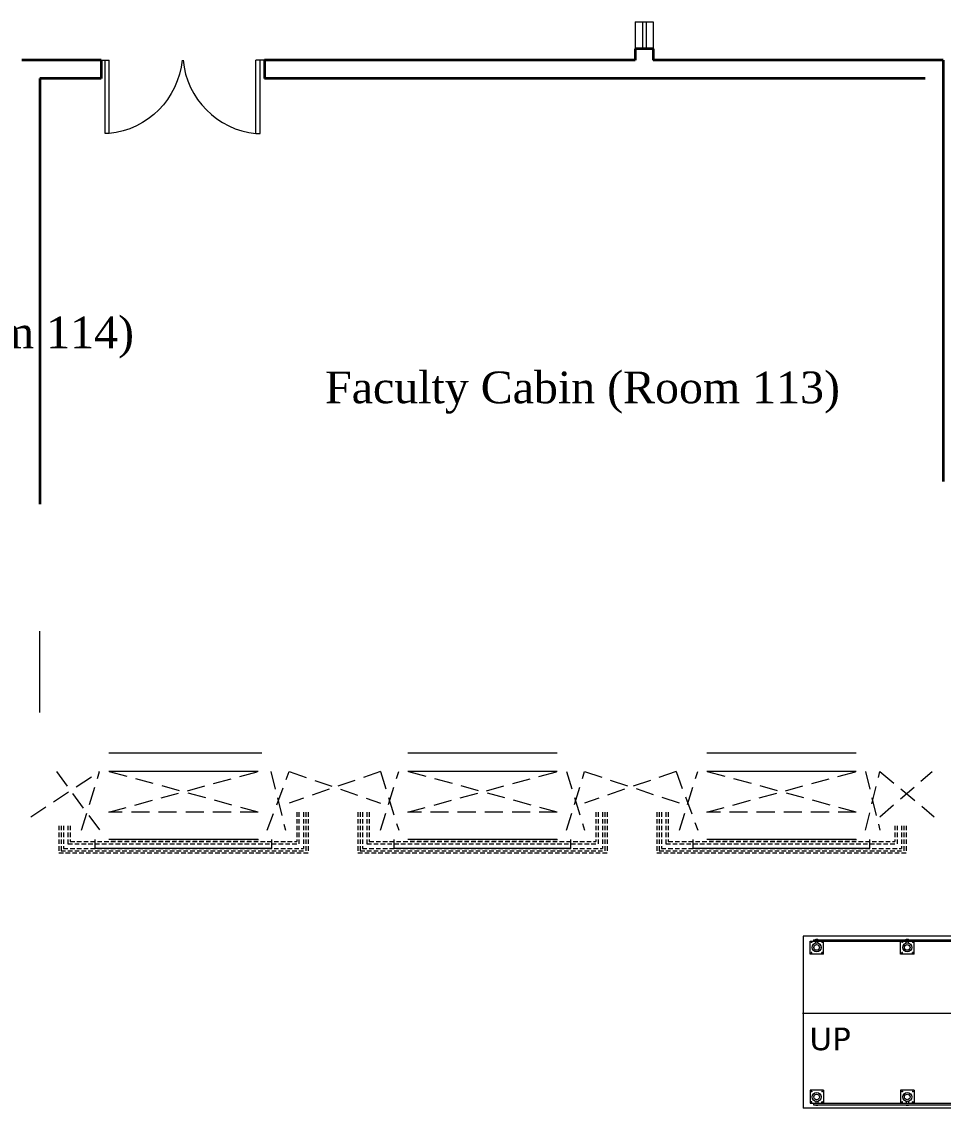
# Model space of a CAD drawing. Header units: millimetres. Extents: x -3092162 to 4513894, y -12317808 to 1849994.
# Drawn here: x -435814 to -425644, y -5890974 to -5878981 of the extents above; entities that cross this region are included whole.
import ezdxf

# ---------------------------------------------------------------- set-up
doc = ezdxf.new("R2010")
doc.units = ezdxf.units.MM
doc.header["$LTSCALE"] = 2
doc.header["$MEASUREMENT"] = 0
doc.linetypes.add('DASHED2', pattern=[0.375, 0.25, -0.125])
doc.linetypes.add('HIDDEN', pattern=[0.375, 0.25, -0.125])
doc.layers.add('AEROW', color=7, linetype='Continuous', lineweight=15, true_color=0x0d0d0d)
doc.layers.add('DOT', color=7, linetype='DASHED2', lineweight=0, true_color=0x89067c)
for name, color, linetype, lineweight in [('DETAIL', 240, 'Continuous', 9), ('DOOR', 27, 'Continuous', 5), ('glass', 5, 'Continuous', 15), ('PROJ', 251, 'HIDDEN', 5), ('RAILING', 47, 'Continuous', 13), ('RAMP', 253, 'Continuous', 9), ('SILL', 74, 'Continuous', 9), ('TEXT', 7, 'Continuous', 13), ('WAll', 250, 'Continuous', 35)]:
    doc.layers.add(name, color=color, linetype=linetype, lineweight=lineweight)
doc.styles.get("Standard").update_dxf_attribs({"font": '', "height": 500})
doc.styles.add('style2', font='')
doc.styles.get('Standard').set_extended_font_data('Times New Roman')
doc.styles.get('style2').set_extended_font_data('Verdana')

msp = doc.modelspace()

# ---------------------------------------------------------------- linework, layer by layer
at = {"layer": 'AEROW', "ltscale": 100}
msp.add_line((-424949.6, -5889927.4), (-427197.9, -5889927.4), dxfattribs=at)
at = {"layer": 'DETAIL', "color": 253, "lineweight": 5, "ltscale": 0.5}
for p, q in [((-427114.6, -5889274), (-427114.6, -5889129)), ((-427114.6, -5889129), (-427077.1, -5889129)), ((-427101.6, -5889136.5), (-427101.6, -5889143.5)), ((-427094.6, -5889136.5), (-427101.6, -5889136.5)), ((-427094.6, -5889143.5), (-427101.6, -5889143.5)), ((-427094.6, -5889136.5), (-427094.6, -5889143.5)), ((-426984.6, -5889136.5), (-426984.6, -5889143.5)), ((-426977.6, -5889136.5), (-426984.6, -5889136.5)), ((-426977.6, -5889143.5), (-426984.6, -5889143.5)), ((-426977.6, -5889136.5), (-426977.6, -5889143.5)), ((-426964.6, -5889274), (-426964.6, -5889129)), ((-426114.6, -5889274), (-426114.6, -5889129)), ((-426101.6, -5889136.5), (-426101.6, -5889143.5)), ((-426094.6, -5889136.5), (-426101.6, -5889136.5)), ((-426094.6, -5889143.5), (-426101.6, -5889143.5)), ((-426094.6, -5889136.5), (-426094.6, -5889143.5)), ((-425984.6, -5889136.5), (-425984.6, -5889143.5)), ((-425977.6, -5889136.5), (-425984.6, -5889136.5)), ((-425977.6, -5889143.5), (-425984.6, -5889143.5)), ((-425977.6, -5889136.5), (-425977.6, -5889143.5)), ((-425964.6, -5889274), (-425964.6, -5889129)), ((-426964.6, -5889274), (-427114.6, -5889274)), ((-427101.6, -5889261.5), (-427101.6, -5889254.5)), ((-427094.6, -5889254.5), (-427101.6, -5889254.5)), ((-427094.6, -5889261.5), (-427101.6, -5889261.5)), ((-427094.6, -5889261.5), (-427094.6, -5889254.5)), ((-426984.6, -5889261.5), (-426984.6, -5889254.5)), ((-426977.6, -5889254.5), (-426984.6, -5889254.5)), ((-426977.6, -5889261.5), (-426984.6, -5889261.5)), ((-426977.6, -5889261.5), (-426977.6, -5889254.5)), ((-425964.6, -5889274), (-426114.6, -5889274)), ((-426101.6, -5889261.5), (-426101.6, -5889254.5)), ((-426094.6, -5889254.5), (-426101.6, -5889254.5)), ((-426094.6, -5889261.5), (-426101.6, -5889261.5)), ((-426094.6, -5889261.5), (-426094.6, -5889254.5)), ((-425984.6, -5889261.5), (-425984.6, -5889254.5)), ((-425977.6, -5889254.5), (-425984.6, -5889254.5)), ((-425977.6, -5889261.5), (-425984.6, -5889261.5)), ((-425977.6, -5889261.5), (-425977.6, -5889254.5)), ((-426964.6, -5890774), (-427114.6, -5890774)), ((-427114.6, -5890774), (-427114.6, -5890919)), ((-427101.6, -5890786.5), (-427101.6, -5890793.5)), ((-427094.6, -5890786.5), (-427101.6, -5890786.5)), ((-427094.6, -5890793.5), (-427101.6, -5890793.5)), ((-427094.6, -5890786.5), (-427094.6, -5890793.5)), ((-426984.6, -5890786.5), (-426984.6, -5890793.5)), ((-426977.6, -5890786.5), (-426984.6, -5890786.5)), ((-426977.6, -5890793.5), (-426984.6, -5890793.5)), ((-426977.6, -5890786.5), (-426977.6, -5890793.5)), ((-426964.6, -5890774), (-426964.6, -5890919)), ((-425964.6, -5890774), (-426114.6, -5890774)), ((-426114.6, -5890774), (-426114.6, -5890919)), ((-426101.6, -5890786.5), (-426101.6, -5890793.5)), ((-426094.6, -5890786.5), (-426101.6, -5890786.5)), ((-426094.6, -5890793.5), (-426101.6, -5890793.5)), ((-426094.6, -5890786.5), (-426094.6, -5890793.5)), ((-425984.6, -5890786.5), (-425984.6, -5890793.5)), ((-425977.6, -5890786.5), (-425984.6, -5890786.5)), ((-425977.6, -5890793.5), (-425984.6, -5890793.5)), ((-425977.6, -5890786.5), (-425977.6, -5890793.5)), ((-425964.6, -5890774), (-425964.6, -5890919)), ((-427101.6, -5890911.5), (-427101.6, -5890904.5)), ((-427094.6, -5890904.5), (-427101.6, -5890904.5)), ((-427094.6, -5890911.5), (-427101.6, -5890911.5)), ((-427094.6, -5890911.5), (-427094.6, -5890904.5)), ((-426984.6, -5890911.5), (-426984.6, -5890904.5)), ((-426977.6, -5890904.5), (-426984.6, -5890904.5)), ((-426977.6, -5890911.5), (-426984.6, -5890911.5)), ((-426977.6, -5890911.5), (-426977.6, -5890904.5)), ((-426101.6, -5890911.5), (-426101.6, -5890904.5)), ((-426094.6, -5890904.5), (-426101.6, -5890904.5)), ((-426094.6, -5890911.5), (-426101.6, -5890911.5)), ((-426094.6, -5890911.5), (-426094.6, -5890904.5)), ((-425984.6, -5890911.5), (-425984.6, -5890904.5)), ((-425977.6, -5890904.5), (-425984.6, -5890904.5)), ((-425977.6, -5890911.5), (-425984.6, -5890911.5)), ((-425977.6, -5890911.5), (-425977.6, -5890904.5))]:
    msp.add_line(p, q, dxfattribs=at)
at = {"layer": 'DOOR', "color": 252, "ltscale": 200}
for p, q in [((-434939.3, -5879406.2), (-434849.3, -5879406.2)), ((-434894.3, -5880216.2), (-434894.3, -5879406.2)), ((-434849.3, -5880216.2), (-434849.3, -5879406.2)), ((-433229.3, -5880216.2), (-433229.3, -5879406.2)), ((-433139.3, -5879406.2), (-433229.3, -5879406.2)), ((-433184.3, -5880216.2), (-433184.3, -5879406.2)), ((-434849.3, -5880216.2), (-434894.3, -5880216.2)), ((-433229.3, -5880216.2), (-433184.3, -5880216.2))]:
    msp.add_line(p, q, dxfattribs=at)
at = {"layer": 'DOOR', "color": 252, "ltscale": 200, "extrusion": (0, 0, -1)}
msp.add_ellipse((-434942, -5879319.6), major_axis=(331.6, 838.1), ratio=1, start_param=1.2893849, end_param=2.6618696, dxfattribs=at)
at = {"layer": 'DOOR', "color": 252, "ltscale": 200}
msp.add_ellipse((-433136.7, -5879319.6), major_axis=(-331.6, 838.1), ratio=1, start_param=1.2893849, end_param=2.6618696, dxfattribs=at)
at = {"layer": 'DOT', "ltscale": 400}
for p, q in [((-435713.9, -5887756.2), (-434954.3, -5887256.2)), ((-435429.2, -5887256.2), (-434954.3, -5887906.2)), ((-435154.3, -5887906.2), (-434954.3, -5887256.2)), ((-434854.3, -5887706.2), (-433204.3, -5887256.2)), ((-433204.3, -5887706.2), (-434854.3, -5887256.2)), ((-433104.3, -5887906.2), (-432863.4, -5887256.2)), ((-433063.4, -5887256.2), (-432904.3, -5887906.2)), ((-431853.4, -5887256.2), (-432863.4, -5887606.2)), ((-432863.4, -5887256.2), (-431853.4, -5887606.2)), ((-431853.4, -5887256.2), (-431653.4, -5887906.2)), ((-431853.4, -5887906.2), (-431653.4, -5887256.2)), ((-431553.4, -5887706.2), (-429903.4, -5887256.2)), ((-429903.4, -5887706.2), (-431553.4, -5887256.2)), ((-429803.4, -5887256.2), (-429603.4, -5887906.2)), ((-429803.4, -5887906.2), (-429603.4, -5887256.2)), ((-428593.4, -5887256.2), (-429603.4, -5887606.2)), ((-429603.4, -5887256.2), (-428554.3, -5887606.2)), ((-428593.4, -5887256.2), (-428354.3, -5887906.2)), ((-428554.3, -5887906.2), (-428354.3, -5887256.2)), ((-428254.3, -5887706.2), (-426604.3, -5887256.2)), ((-426604.3, -5887706.2), (-428254.3, -5887256.2)), ((-426504.3, -5887256.2), (-426343.4, -5887906.2)), ((-426504.3, -5887906.2), (-426343.4, -5887256.2)), ((-426343.4, -5887256.2), (-425743.9, -5887756.2)), ((-426343.4, -5887756.2), (-425768.4, -5887256.2)), ((-433204.3, -5887706.2), (-434854.3, -5887706.2)), ((-429903.4, -5887706.2), (-431553.4, -5887706.2)), ((-426604.3, -5887706.2), (-428254.3, -5887706.2))]:
    msp.add_line(p, q, dxfattribs=at)
at = {"layer": 'DOT', "linetype": 'DASHED2', "ltscale": 100}
for p, q in [((-432779.3, -5887706.2), (-432779.3, -5888031.2)), ((-432754.3, -5887706.2), (-432754.3, -5888056.2)), ((-432704.3, -5887706.2), (-432704.3, -5888106.2)), ((-432679.3, -5887706.2), (-432679.3, -5888131.2)), ((-432654.3, -5887706.2), (-432654.3, -5888156.2)), ((-432103.8, -5887706.2), (-432103.8, -5888156.2)), ((-432078.8, -5887706.2), (-432078.8, -5888131.2)), ((-432053.8, -5887706.2), (-432053.8, -5888106.2)), ((-432003.8, -5887706.2), (-432003.8, -5888056.2)), ((-431978.8, -5887706.2), (-431978.8, -5888031.2)), ((-429478.8, -5887706.2), (-429478.8, -5888031.2)), ((-429453.8, -5887706.2), (-429453.8, -5888056.2)), ((-429403.8, -5887706.2), (-429403.8, -5888106.2)), ((-429378.8, -5887706.2), (-429378.8, -5888131.2)), ((-429353.8, -5887706.2), (-429353.8, -5888156.2)), ((-428804.3, -5887706.2), (-428804.3, -5888156.2)), ((-428779.3, -5887706.2), (-428779.3, -5888131.2)), ((-428754.3, -5887706.2), (-428754.3, -5888106.2)), ((-428704.3, -5887706.2), (-428704.3, -5888056.2)), ((-428679.3, -5887706.2), (-428679.3, -5888031.2)), ((-435404.3, -5887856.2), (-435404.3, -5888156.2)), ((-435379.3, -5887856.2), (-435379.3, -5888131.2)), ((-435354.3, -5887856.2), (-435354.3, -5888106.2)), ((-435304.3, -5887856.2), (-435304.3, -5888056.2)), ((-435279.3, -5887856.2), (-435279.3, -5888031.2)), ((-426179.3, -5887856.2), (-426179.3, -5888031.2)), ((-426154.3, -5887856.2), (-426154.3, -5888056.2)), ((-426104.3, -5887856.2), (-426104.3, -5888106.2)), ((-426079.3, -5887856.2), (-426079.3, -5888131.2)), ((-426054.3, -5887856.2), (-426054.3, -5888156.2)), ((-435304.3, -5888056.2), (-432754.3, -5888056.2)), ((-435279.3, -5888031.2), (-432779.3, -5888031.2)), ((-434826.8, -5888006.2), (-433176.8, -5888006.2)), ((-432003.8, -5888056.2), (-429453.8, -5888056.2)), ((-431978.8, -5888031.2), (-429478.8, -5888031.2)), ((-431526.3, -5888006.2), (-429876.3, -5888006.2)), ((-428704.3, -5888056.2), (-426154.3, -5888056.2)), ((-428679.3, -5888031.2), (-426179.3, -5888031.2)), ((-428226.8, -5888006.2), (-426576.8, -5888006.2)), ((-435404.3, -5888156.2), (-432654.3, -5888156.2)), ((-435379.3, -5888131.2), (-432679.3, -5888131.2)), ((-435354.3, -5888106.2), (-432704.3, -5888106.2)), ((-432103.8, -5888156.2), (-429353.8, -5888156.2)), ((-432078.8, -5888131.2), (-429378.8, -5888131.2)), ((-432053.8, -5888106.2), (-429403.8, -5888106.2)), ((-428804.3, -5888156.2), (-426054.3, -5888156.2)), ((-428779.3, -5888131.2), (-426079.3, -5888131.2)), ((-428754.3, -5888106.2), (-426104.3, -5888106.2))]:
    msp.add_line(p, q, dxfattribs=at)
at = {"layer": 'glass', "ltscale": 100}
for p, q in [((-428964.3, -5878986.2), (-428964.3, -5879281.2)), ((-428924.3, -5878986.2), (-428924.3, -5879281.2))]:
    msp.add_line(p, q, dxfattribs=at)
at = {"layer": 'PROJ', "ltscale": 250}
for p, q in [((-433204.3, -5888006.2), (-434854.3, -5888006.2)), ((-429903.8, -5888006.2), (-431553.8, -5888006.2)), ((-426604.3, -5888006.2), (-428254.3, -5888006.2))]:
    msp.add_line(p, q, dxfattribs=at)
at = {"layer": 'RAILING', "ltscale": 100}
for p, q in [((-427077.1, -5889113.1), (-425463.1, -5889113.1)), ((-427077.1, -5889113.1), (-427077.1, -5889129.5)), ((-427077.1, -5889129.5), (-425456.9, -5889129.5)), ((-427077.1, -5890918.4), (-424714.3, -5890918.4)), ((-427077.1, -5890918.4), (-427077.1, -5890934.8)), ((-427077.1, -5890934.8), (-424708.1, -5890934.8))]:
    msp.add_line(p, q, dxfattribs=at)
at = {"layer": 'RAILING', "ltscale": 0.5}
for p, q in [((-427052.1, -5889113), (-427052.1, -5889109)), ((-427052.1, -5889109), (-427027.1, -5889109)), ((-427052.1, -5889146), (-427052.1, -5889129)), ((-427027.1, -5889113), (-427027.1, -5889109)), ((-427027.1, -5889146), (-427027.1, -5889129)), ((-426052.1, -5889113), (-426052.1, -5889109)), ((-426052.1, -5889109), (-426027.1, -5889109)), ((-426052.1, -5889146), (-426052.1, -5889129)), ((-426027.1, -5889113), (-426027.1, -5889109)), ((-426027.1, -5889146), (-426027.1, -5889129)), ((-427052.1, -5890902), (-427052.1, -5890919)), ((-427052.1, -5890935), (-427052.1, -5890939)), ((-427052.1, -5890939), (-427027.1, -5890939)), ((-427027.1, -5890902), (-427027.1, -5890919)), ((-427027.1, -5890935), (-427027.1, -5890939)), ((-426052.1, -5890902), (-426052.1, -5890919)), ((-426052.1, -5890935), (-426052.1, -5890939)), ((-426052.1, -5890939), (-426027.1, -5890939)), ((-426027.1, -5890902), (-426027.1, -5890919)), ((-426027.1, -5890935), (-426027.1, -5890939))]:
    msp.add_line(p, q, dxfattribs=at)
for centre, radius in [((-427042.1, -5889199), 50), ((-427042.1, -5889199), 31), ((-426042.1, -5889199), 50), ((-426042.1, -5889199), 31), ((-427042.1, -5890849), 50), ((-427042.1, -5890849), 31), ((-426042.1, -5890849), 50), ((-426042.1, -5890849), 31)]:
    msp.add_circle(centre, radius, dxfattribs=at)
for centre, start, end in [((-427039.6, -5889146), 180, 198.12063), ((-427039.6, -5889146), 336.47811, 0), ((-426039.6, -5889146), 180, 198.12063), ((-426039.6, -5889146), 336.47811, 0), ((-427039.6, -5890902), 161.87937, 180), ((-427039.6, -5890902), 0, 23.52189), ((-426039.6, -5890902), 161.87937, 180), ((-426039.6, -5890902), 0, 23.52189)]:
    msp.add_arc(centre, 12.5, start, end, dxfattribs=at)
at = {"layer": 'RAMP', "ltscale": 100}
for p, q in [((-425479.1, -5889074), (-427192.1, -5889074)), ((-427192.1, -5889074), (-427192.1, -5890974)), ((-424692.1, -5890974), (-427192.1, -5890974))]:
    msp.add_line(p, q, dxfattribs=at)
at = {"layer": 'RAMP'}
msp.add_line((-427114.6, -5890919), (-427077.1, -5890919), dxfattribs=at)
at = {"layer": 'SILL', "ltscale": 100}
for p, q in [((-429044.3, -5878981.2), (-429044.3, -5879281.2)), ((-429044.3, -5878981.2), (-428844.3, -5878981.2)), ((-428844.3, -5878981.2), (-428844.3, -5879281.2)), ((-435613.9, -5886606.2), (-435613.9, -5885706.2)), ((-433163.4, -5887056.2), (-434854.3, -5887056.2)), ((-429903.4, -5887056.2), (-431553.4, -5887056.2)), ((-426604.3, -5887056.2), (-428254.3, -5887056.2)), ((-433204.3, -5887256.2), (-434854.3, -5887256.2)), ((-429903.4, -5887256.2), (-431553.4, -5887256.2)), ((-426604.3, -5887256.2), (-428254.3, -5887256.2)), ((-435003.9, -5888106.2), (-435003.9, -5888006.2)), ((-433204.3, -5888006.2), (-434854.3, -5888006.2)), ((-433054.3, -5888106.2), (-433054.3, -5888006.2)), ((-431703.4, -5888106.2), (-431703.4, -5888006.2)), ((-429903.8, -5888006.2), (-431553.8, -5888006.2)), ((-429753.8, -5888106.2), (-429753.8, -5888006.2)), ((-428403.9, -5888106.2), (-428403.9, -5888006.2)), ((-426604.3, -5888006.2), (-428254.3, -5888006.2)), ((-426454.3, -5888106.2), (-426454.3, -5888006.2)), ((-433054.3, -5888106.2), (-435003.9, -5888106.2)), ((-429753.8, -5888106.2), (-431703.4, -5888106.2)), ((-426454.3, -5888106.2), (-428403.9, -5888106.2))]:
    msp.add_line(p, q, dxfattribs=at)
at = {"layer": 'WAll', "ltscale": 100}
for p, q in [((-428844.3, -5879281.2), (-429044.3, -5879281.2)), ((-429044.3, -5879281.2), (-429044.3, -5879406.2)), ((-428844.3, -5879281.2), (-428844.3, -5879406.2)), ((-434936.2, -5879406.2), (-435814.3, -5879406.2)), ((-434936.2, -5879406.2), (-434936.2, -5879606.2)), ((-429044.3, -5879406.2), (-433136.2, -5879406.2)), ((-433136.2, -5879406.2), (-433136.2, -5879606.2)), ((-425644.3, -5879406.2), (-428844.3, -5879406.2)), ((-425644.3, -5879406.2), (-425644.3, -5884056.2)), ((-434936.2, -5879606.2), (-435614.3, -5879606.2)), ((-435614.3, -5879606.2), (-435613.9, -5884306.2)), ((-425843.9, -5879606.2), (-433136.2, -5879606.2))]:
    msp.add_line(p, q, dxfattribs=at)

# ---------------------------------------------------------------- texts
at = {"layer": 'TEXT', "lineweight": 50}
for s, p in [('0FFICE^J(room 114)', (-438804.3, -5882584.8)), ('Faculty Cabin^J(Room 113)', (-432466.7, -5883192))]:
    msp.add_text(s, height=350, dxfattribs=at).set_placement(p)
at = {"layer": 'TEXT', "style": 'style2'}
msp.add_text('UP', height=250, rotation=360, dxfattribs=at).set_placement((-427121.7, -5890332.7))

doc.saveas('drawing.dxf')
